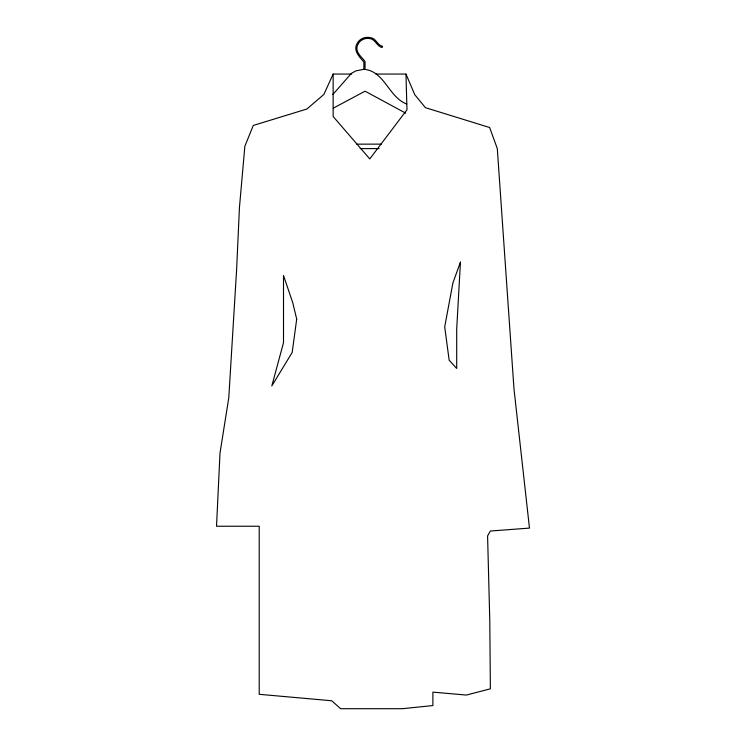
<?xml version="1.0" encoding="UTF-8"?>
<svg xmlns="http://www.w3.org/2000/svg" width="746" height="746" viewBox="0 0 746 746"><rect width="100%" height="100%" fill="white"/><g stroke="black" fill="none" stroke-linecap="round" stroke-linejoin="round"><path stroke-width="1.12" d="M351.636 74.059L333.145 74.059L323.867 94.453L306.848 109.028L253.286 125.459L244.865 146.216L239.438 207.602L236.641 269.166L228.78 397.777L219.995 453.102L216.526 526.238L259.207 526.238L259.207 694.302L331.756 700.764L340.624 708.7L402.243 708.7L432.894 705.567L432.894 692.129L466.381 695.058L490.374 688.819L489.786 620.933L487.586 535.898L490.374 531.031L529.473 528.093L513.985 388.899L497.302 148.585L489.637 127.529L425.406 107.666L414.757 94.667L405.973 74.059L375.919 74.059M332.763 94.602L351.431 73.35L355.917 70.861L363.461 69.406M333.229 108.198L365.055 91.18L405.777 113.187M381.355 144.127L356.756 144.155M379.155 148.585L360.094 148.622M366.034 69.564C385.057 72.847 389.225 97.512 406.673 103.992M405.973 74.059L406.98 109.802L369.755 158.917L333.145 116.516L333.145 74.059M460.441 262.144L456.692 329.266L456.692 368.477L449.157 360.187L444.7 326.869L452.934 282.818L460.441 262.144M382.269 46.327L382.185 47.567C376.469 46.28 375.257 38.41 368.785 38.475C364.104 37.86 359.19 40.666 357.586 45.161C354.648 52.108 361.558 56.724 365.055 61.461L365.055 69.509L363.871 69.434L363.871 62.067C359.6 56.892 352.644 50.42 357.362 43.007C359.908 38.559 365.521 36.386 370.436 37.664C376.096 38.186 377.178 45.04 382.269 46.327M296.703 319.148L292.171 352.448L271.805 385.962L283.508 342.703L283.508 275.479L292.777 302.801L296.703 319.148"/></g></svg>
